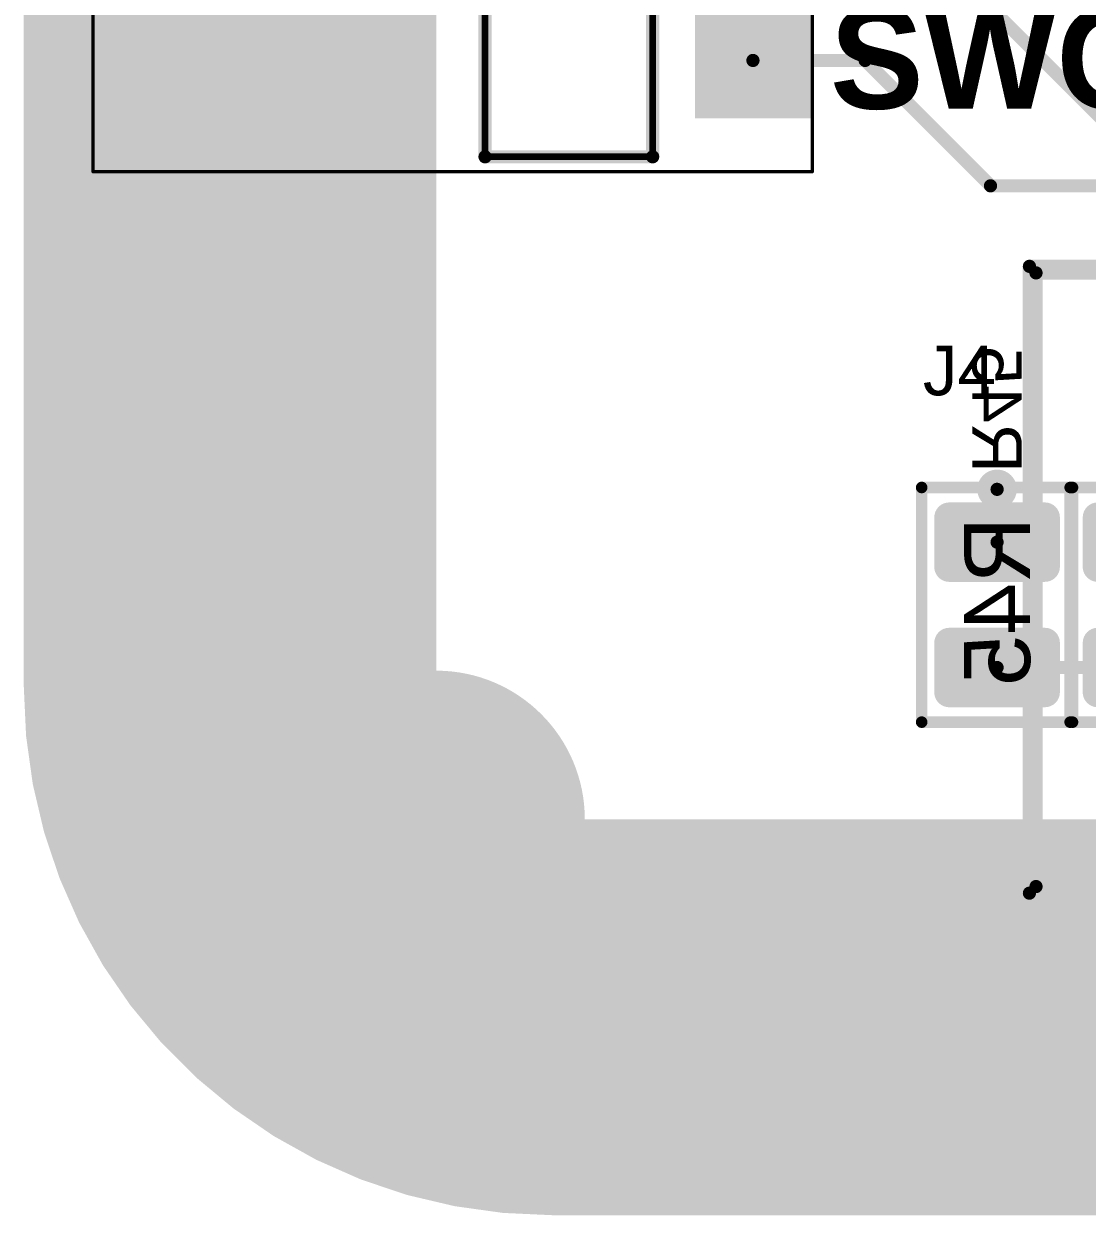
# Model space of a CAD drawing. Header units: inches. Extents: x -3 to 191, y -18 to 93.
# Drawn here: x -3.25 to 12.87, y -3 to 15.05 of the extents above; entities that cross this region are included whole.
import ezdxf

# ---------------------------------------------------------------- set-up
doc = ezdxf.new("R2010")
doc.units = ezdxf.units.IN
for name, color, linetype in [('Bottom Layer', 5, 'Continuous'), ('Bottom Overlay', 54, 'Continuous'), ('Bottom Paste', 16, 'Continuous'), ('Bottom Solder', 6, 'Continuous'), ('GND 1', 90, 'Continuous'), ('GND 2', 156, 'Continuous'), ('Mechanical 1', 6, 'Continuous'), ('Mechanical 13', 56, 'Continuous'), ('Mechanical 15', 56, 'Continuous'), ('Multi-Layer', 9, 'Continuous'), ('Pad Holes', 156, 'Continuous'), ('PWR', 16, 'Continuous'), ('Signal L4', 76, 'Continuous'), ('Top 3D Body', 56, 'Continuous'), ('Top Assembly', 216, 'Continuous'), ('Top Courtyard', 56, 'Continuous'), ('Top Layer', 1, 'Continuous'), ('Top Overlay', 2, 'Continuous'), ('Top Solder', 216, 'Continuous'), ('Via Holes', 16, 'Continuous')]:
    doc.layers.add(name, color=color, linetype=linetype)
doc.styles.add('Arial', font='', dxfattribs={"height": 0.2})
doc.styles.add('Arial_Bold', font='', dxfattribs={"height": 0.2})
doc.styles.get('Arial').set_extended_font_data('Arial')
doc.styles.get('Arial_Bold').set_extended_font_data('Arial', bold=True)

# ---------------------------------------------------------------- blocks, each defined once
blk = doc.blocks.new('RES_0805_B_275')
at = {"layer": 'Bottom Layer'}
h = blk.add_hatch(color=5, dxfattribs=at)
edge = h.paths.add_edge_path()
edge.add_arc((-1.325, 0.725), 0.125, 90, 180)
edge.add_line((-1.45, 0.725), (-1.45, -0.725))
edge.add_arc((-1.325, -0.725), 0.125, 180, 270)
edge.add_line((-1.325, -0.85), (-0.575, -0.85))
edge.add_arc((-0.575, -0.725), 0.125, 270, 360)
edge.add_line((-0.45, -0.725), (-0.45, 0.725))
edge.add_arc((-0.575, 0.725), 0.125, 0, 90)
edge.add_line((-0.575, 0.85), (-1.325, 0.85))
h = blk.add_hatch(color=5, dxfattribs=at)
edge = h.paths.add_edge_path()
edge.add_arc((0.575, 0.725), 0.125, 90, 180)
edge.add_line((0.45, 0.725), (0.45, -0.725))
edge.add_arc((0.575, -0.725), 0.125, 180, 270)
edge.add_line((0.575, -0.85), (1.325, -0.85))
edge.add_arc((1.325, -0.725), 0.125, 270, 360)
edge.add_line((1.45, -0.725), (1.45, 0.725))
edge.add_arc((1.325, 0.725), 0.125, 0, 90)
edge.add_line((1.325, 0.85), (0.575, 0.85))
at = {"layer": 'Bottom Paste'}
h = blk.add_hatch(color=16, dxfattribs=at)
edge = h.paths.add_edge_path()
edge.add_arc((-1.325, 0.725), 0.125, 90, 180)
edge.add_line((-1.45, 0.725), (-1.45, -0.725))
edge.add_arc((-1.325, -0.725), 0.125, 180, 270)
edge.add_line((-1.325, -0.85), (-0.575, -0.85))
edge.add_arc((-0.575, -0.725), 0.125, 270, 360)
edge.add_line((-0.45, -0.725), (-0.45, 0.725))
edge.add_arc((-0.575, 0.725), 0.125, 0, 90)
edge.add_line((-0.575, 0.85), (-1.325, 0.85))
h = blk.add_hatch(color=16, dxfattribs=at)
edge = h.paths.add_edge_path()
edge.add_arc((0.575, 0.725), 0.125, 90, 180)
edge.add_line((0.45, 0.725), (0.45, -0.725))
edge.add_arc((0.575, -0.725), 0.125, 180, 270)
edge.add_line((0.575, -0.85), (1.325, -0.85))
edge.add_arc((1.325, -0.725), 0.125, 270, 360)
edge.add_line((1.45, -0.725), (1.45, 0.725))
edge.add_arc((1.325, 0.725), 0.125, 0, 90)
edge.add_line((1.325, 0.85), (0.575, 0.85))
at = {"layer": 'Bottom Solder'}
h = blk.add_hatch(color=6, dxfattribs=at)
edge = h.paths.add_edge_path()
edge.add_arc((-1.325, 0.725), 0.227, 90, 180)
edge.add_line((-1.552, 0.725), (-1.552, -0.725))
edge.add_arc((-1.325, -0.725), 0.227, 180, 270)
edge.add_line((-1.325, -0.952), (-0.575, -0.952))
edge.add_arc((-0.575, -0.725), 0.227, 270, 360)
edge.add_line((-0.348, -0.725), (-0.348, 0.725))
edge.add_arc((-0.575, 0.725), 0.227, 0, 90)
edge.add_line((-0.575, 0.952), (-1.325, 0.952))
h = blk.add_hatch(color=6, dxfattribs=at)
edge = h.paths.add_edge_path()
edge.add_arc((0.575, 0.725), 0.227, 90, 180)
edge.add_line((0.348, 0.725), (0.348, -0.725))
edge.add_arc((0.575, -0.725), 0.227, 180, 270)
edge.add_line((0.575, -0.952), (1.325, -0.952))
edge.add_arc((1.325, -0.725), 0.227, 270, 360)
edge.add_line((1.552, -0.725), (1.552, 0.725))
edge.add_arc((1.325, 0.725), 0.227, 0, 90)
edge.add_line((1.325, 0.952), (0.575, 0.952))
at = {"layer": 'Mechanical 13'}
for points in [[(-1.778, -1.143, 0.175, 0.175, 0), (-1.778, 1.143, 0.175, 0.175, 0)], [(1.778, 1.143, 0.175, 0.175, 0), (-1.778, 1.143, 0.175, 0.175, 0)], [(1.778, -1.143, 0.175, 0.175, 0), (1.778, 1.143, 0.175, 0.175, 0)], [(1.778, -1.143, 0.175, 0.175, 0), (-1.778, -1.143, 0.175, 0.175, 0)]]:
    blk.add_lwpolyline(points, format="xyseb", dxfattribs=at)
for points in [[(-1.822, 1.143, 0.0875, 0.0875, 1), (-1.734, 1.143, 0.0875, 0.0875, 1)], [(-1.822, 1.143, 0.0875, 0.0875, 1), (-1.734, 1.143, 0.0875, 0.0875, 1)], [(1.734, 1.143, 0.0875, 0.0875, 1), (1.822, 1.143, 0.0875, 0.0875, 1)], [(1.734, 1.143, 0.0875, 0.0875, 1), (1.822, 1.143, 0.0875, 0.0875, 1)], [(-1.822, -1.143, 0.0875, 0.0875, 1), (-1.734, -1.143, 0.0875, 0.0875, 1)], [(-1.822, -1.143, 0.0875, 0.0875, 1), (-1.734, -1.143, 0.0875, 0.0875, 1)], [(1.734, -1.143, 0.0875, 0.0875, 1), (1.822, -1.143, 0.0875, 0.0875, 1)], [(1.734, -1.143, 0.0875, 0.0875, 1), (1.822, -1.143, 0.0875, 0.0875, 1)]]:
    blk.add_lwpolyline(points, format="xyseb", close=True, dxfattribs=at)
at = {"layer": 'Mechanical 13', "style": 'Arial', "text_generation_flag": 2}
blk.add_text('R45', height=1, rotation=-180, dxfattribs=at).set_placement((-1.333, 0.5))
blk = doc.blocks.new('RES_0805_B_276')
at = {"layer": 'Bottom Layer'}
h = blk.add_hatch(color=5, dxfattribs=at)
edge = h.paths.add_edge_path()
edge.add_arc((-1.325, 0.725), 0.125, 90, 180)
edge.add_line((-1.45, 0.725), (-1.45, -0.725))
edge.add_arc((-1.325, -0.725), 0.125, 180, 270)
edge.add_line((-1.325, -0.85), (-0.575, -0.85))
edge.add_arc((-0.575, -0.725), 0.125, 270, 360)
edge.add_line((-0.45, -0.725), (-0.45, 0.725))
edge.add_arc((-0.575, 0.725), 0.125, 0, 90)
edge.add_line((-0.575, 0.85), (-1.325, 0.85))
h = blk.add_hatch(color=5, dxfattribs=at)
edge = h.paths.add_edge_path()
edge.add_arc((0.575, 0.725), 0.125, 90, 180)
edge.add_line((0.45, 0.725), (0.45, -0.725))
edge.add_arc((0.575, -0.725), 0.125, 180, 270)
edge.add_line((0.575, -0.85), (1.325, -0.85))
edge.add_arc((1.325, -0.725), 0.125, 270, 360)
edge.add_line((1.45, -0.725), (1.45, 0.725))
edge.add_arc((1.325, 0.725), 0.125, 0, 90)
edge.add_line((1.325, 0.85), (0.575, 0.85))
at = {"layer": 'Bottom Paste'}
h = blk.add_hatch(color=16, dxfattribs=at)
edge = h.paths.add_edge_path()
edge.add_arc((-1.325, 0.725), 0.125, 90, 180)
edge.add_line((-1.45, 0.725), (-1.45, -0.725))
edge.add_arc((-1.325, -0.725), 0.125, 180, 270)
edge.add_line((-1.325, -0.85), (-0.575, -0.85))
edge.add_arc((-0.575, -0.725), 0.125, 270, 360)
edge.add_line((-0.45, -0.725), (-0.45, 0.725))
edge.add_arc((-0.575, 0.725), 0.125, 0, 90)
edge.add_line((-0.575, 0.85), (-1.325, 0.85))
h = blk.add_hatch(color=16, dxfattribs=at)
edge = h.paths.add_edge_path()
edge.add_arc((0.575, 0.725), 0.125, 90, 180)
edge.add_line((0.45, 0.725), (0.45, -0.725))
edge.add_arc((0.575, -0.725), 0.125, 180, 270)
edge.add_line((0.575, -0.85), (1.325, -0.85))
edge.add_arc((1.325, -0.725), 0.125, 270, 360)
edge.add_line((1.45, -0.725), (1.45, 0.725))
edge.add_arc((1.325, 0.725), 0.125, 0, 90)
edge.add_line((1.325, 0.85), (0.575, 0.85))
at = {"layer": 'Bottom Solder'}
h = blk.add_hatch(color=6, dxfattribs=at)
edge = h.paths.add_edge_path()
edge.add_arc((-1.325, 0.725), 0.227, 90, 180)
edge.add_line((-1.552, 0.725), (-1.552, -0.725))
edge.add_arc((-1.325, -0.725), 0.227, 180, 270)
edge.add_line((-1.325, -0.952), (-0.575, -0.952))
edge.add_arc((-0.575, -0.725), 0.227, 270, 360)
edge.add_line((-0.348, -0.725), (-0.348, 0.725))
edge.add_arc((-0.575, 0.725), 0.227, 0, 90)
edge.add_line((-0.575, 0.952), (-1.325, 0.952))
h = blk.add_hatch(color=6, dxfattribs=at)
edge = h.paths.add_edge_path()
edge.add_arc((0.575, 0.725), 0.227, 90, 180)
edge.add_line((0.348, 0.725), (0.348, -0.725))
edge.add_arc((0.575, -0.725), 0.227, 180, 270)
edge.add_line((0.575, -0.952), (1.325, -0.952))
edge.add_arc((1.325, -0.725), 0.227, 270, 360)
edge.add_line((1.552, -0.725), (1.552, 0.725))
edge.add_arc((1.325, 0.725), 0.227, 0, 90)
edge.add_line((1.325, 0.952), (0.575, 0.952))
at = {"layer": 'Mechanical 13'}
for points in [[(-1.778, -1.143, 0.175, 0.175, 0), (-1.778, 1.143, 0.175, 0.175, 0)], [(1.778, 1.143, 0.175, 0.175, 0), (-1.778, 1.143, 0.175, 0.175, 0)], [(1.778, -1.143, 0.175, 0.175, 0), (1.778, 1.143, 0.175, 0.175, 0)], [(1.778, -1.143, 0.175, 0.175, 0), (-1.778, -1.143, 0.175, 0.175, 0)]]:
    blk.add_lwpolyline(points, format="xyseb", dxfattribs=at)
for points in [[(-1.822, 1.143, 0.0875, 0.0875, 1), (-1.734, 1.143, 0.0875, 0.0875, 1)], [(-1.822, 1.143, 0.0875, 0.0875, 1), (-1.734, 1.143, 0.0875, 0.0875, 1)], [(1.734, 1.143, 0.0875, 0.0875, 1), (1.822, 1.143, 0.0875, 0.0875, 1)], [(1.734, 1.143, 0.0875, 0.0875, 1), (1.822, 1.143, 0.0875, 0.0875, 1)], [(-1.822, -1.143, 0.0875, 0.0875, 1), (-1.734, -1.143, 0.0875, 0.0875, 1)], [(-1.822, -1.143, 0.0875, 0.0875, 1), (-1.734, -1.143, 0.0875, 0.0875, 1)], [(1.734, -1.143, 0.0875, 0.0875, 1), (1.822, -1.143, 0.0875, 0.0875, 1)], [(1.734, -1.143, 0.0875, 0.0875, 1), (1.822, -1.143, 0.0875, 0.0875, 1)]]:
    blk.add_lwpolyline(points, format="xyseb", close=True, dxfattribs=at)
at = {"layer": 'Mechanical 13', "style": 'Arial', "text_generation_flag": 2}
blk.add_text('R43', height=1, rotation=-180, dxfattribs=at).set_placement((-1.333, 0.5))
blk = doc.blocks.new('SMTC_MTSW_103_08_X_S_229_RA_317')
at = {"layer": 'Bottom Layer'}
blk.add_hatch(color=5, dxfattribs=at).paths.add_polyline_path([(-0.775, 0.775), (0.775, 0.775), (0.775, -0.775), (-0.775, -0.775)])
h = blk.add_hatch(color=5, dxfattribs=at)
edge = h.paths.add_edge_path()
edge.add_arc((2.54, 0), 0.775, 0, 360)
h = blk.add_hatch(color=5, dxfattribs=at)
edge = h.paths.add_edge_path()
edge.add_arc((5.08, 0), 0.775, 0, 360)
at = {"layer": 'Bottom Solder'}
blk.add_hatch(color=6, dxfattribs=at).paths.add_polyline_path([(-0.877, 0.877), (0.877, 0.877), (0.877, -0.877), (-0.877, -0.877)])
h = blk.add_hatch(color=6, dxfattribs=at)
edge = h.paths.add_edge_path()
edge.add_arc((2.54, 0), 0.877, 0, 360)
h = blk.add_hatch(color=6, dxfattribs=at)
edge = h.paths.add_edge_path()
edge.add_arc((5.08, 0), 0.877, 0, 360)
at = {"layer": 'GND 1'}
blk.add_hatch(color=90, dxfattribs=at).paths.add_polyline_path([(-0.775, 0.775), (0.775, 0.775), (0.775, -0.775), (-0.775, -0.775)])
h = blk.add_hatch(color=90, dxfattribs=at)
edge = h.paths.add_edge_path()
edge.add_arc((2.54, 0), 0.775, 0, 360)
h = blk.add_hatch(color=90, dxfattribs=at)
edge = h.paths.add_edge_path()
edge.add_arc((5.08, 0), 0.775, 0, 360)
at = {"layer": 'GND 2'}
blk.add_hatch(color=156, dxfattribs=at).paths.add_polyline_path([(-0.775, 0.775), (0.775, 0.775), (0.775, -0.775), (-0.775, -0.775)])
h = blk.add_hatch(color=156, dxfattribs=at)
edge = h.paths.add_edge_path()
edge.add_arc((2.54, 0), 0.775, 0, 360)
h = blk.add_hatch(color=156, dxfattribs=at)
edge = h.paths.add_edge_path()
edge.add_arc((5.08, 0), 0.775, 0, 360)
at = {"layer": 'Multi-Layer'}
blk.add_hatch(color=9, dxfattribs=at).paths.add_polyline_path([(-0.775, 0.775), (0.775, 0.775), (0.775, -0.775), (-0.775, -0.775)])
h = blk.add_hatch(color=9, dxfattribs=at)
edge = h.paths.add_edge_path()
edge.add_arc((2.54, 0), 0.775, 0, 360)
h = blk.add_hatch(color=9, dxfattribs=at)
edge = h.paths.add_edge_path()
edge.add_arc((5.08, 0), 0.775, 0, 360)
at = {"layer": 'Pad Holes'}
h = blk.add_hatch(color=7, dxfattribs=at)
edge = h.paths.add_edge_path()
edge.add_arc((0, 0), 0.51, 0, 360)
h = blk.add_hatch(color=7, dxfattribs=at)
edge = h.paths.add_edge_path()
edge.add_arc((2.54, 0), 0.51, 0, 360)
h = blk.add_hatch(color=7, dxfattribs=at)
edge = h.paths.add_edge_path()
edge.add_arc((5.08, 0), 0.51, 0, 360)
at = {"layer": 'PWR'}
blk.add_hatch(color=16, dxfattribs=at).paths.add_polyline_path([(-0.775, 0.775), (0.775, 0.775), (0.775, -0.775), (-0.775, -0.775)])
h = blk.add_hatch(color=16, dxfattribs=at)
edge = h.paths.add_edge_path()
edge.add_arc((2.54, 0), 0.775, 0, 360)
h = blk.add_hatch(color=16, dxfattribs=at)
edge = h.paths.add_edge_path()
edge.add_arc((5.08, 0), 0.775, 0, 360)
at = {"layer": 'Signal L4'}
blk.add_hatch(color=76, dxfattribs=at).paths.add_polyline_path([(-0.775, 0.775), (0.775, 0.775), (0.775, -0.775), (-0.775, -0.775)])
h = blk.add_hatch(color=76, dxfattribs=at)
edge = h.paths.add_edge_path()
edge.add_arc((2.54, 0), 0.775, 0, 360)
h = blk.add_hatch(color=76, dxfattribs=at)
edge = h.paths.add_edge_path()
edge.add_arc((5.08, 0), 0.775, 0, 360)
at = {"layer": 'Top Layer'}
blk.add_hatch(color=1, dxfattribs=at).paths.add_polyline_path([(-0.775, 0.775), (0.775, 0.775), (0.775, -0.775), (-0.775, -0.775)])
h = blk.add_hatch(color=1, dxfattribs=at)
edge = h.paths.add_edge_path()
edge.add_arc((2.54, 0), 0.775, 0, 360)
h = blk.add_hatch(color=1, dxfattribs=at)
edge = h.paths.add_edge_path()
edge.add_arc((5.08, 0), 0.775, 0, 360)
at = {"layer": 'Top Solder'}
blk.add_hatch(color=216, dxfattribs=at).paths.add_polyline_path([(-0.877, 0.877), (0.877, 0.877), (0.877, -0.877), (-0.877, -0.877)])
h = blk.add_hatch(color=216, dxfattribs=at)
edge = h.paths.add_edge_path()
edge.add_arc((2.54, 0), 0.877, 0, 360)
h = blk.add_hatch(color=216, dxfattribs=at)
edge = h.paths.add_edge_path()
edge.add_arc((5.08, 0), 0.877, 0, 360)
at = {"layer": 'Mechanical 13'}
for points in [[(-1.46, 4.06, 0.1, 0.1, 0), (-1.46, 1.52, 0.1, 0.1, 0)], [(-1.46, 4.06, 0.1, 0.1, 0), (6.54, 4.06, 0.1, 0.1, 0)], [(6.54, 4.06, 0.1, 0.1, 0), (6.54, 1.52, 0.1, 0.1, 0)], [(-1.46, 1.52, 0.1, 0.1, 0), (6.54, 1.52, 0.1, 0.1, 0)]]:
    blk.add_lwpolyline(points, format="xyseb", dxfattribs=at)
for points in [[(-1.485, 4.06, 0.05, 0.05, 1), (-1.435, 4.06, 0.05, 0.05, 1)], [(-1.485, 4.06, 0.05, 0.05, 1), (-1.435, 4.06, 0.05, 0.05, 1)], [(6.515, 4.06, 0.05, 0.05, 1), (6.565, 4.06, 0.05, 0.05, 1)], [(6.515, 4.06, 0.05, 0.05, 1), (6.565, 4.06, 0.05, 0.05, 1)], [(-1.485, 1.52, 0.05, 0.05, 1), (-1.435, 1.52, 0.05, 0.05, 1)], [(-1.485, 1.52, 0.05, 0.05, 1), (-1.435, 1.52, 0.05, 0.05, 1)], [(6.515, 1.52, 0.05, 0.05, 1), (6.565, 1.52, 0.05, 0.05, 1)], [(6.515, 1.52, 0.05, 0.05, 1), (6.565, 1.52, 0.05, 0.05, 1)]]:
    blk.add_lwpolyline(points, format="xyseb", close=True, dxfattribs=at)
at = {"layer": 'Mechanical 15'}
for points in [[(-1.685, 10.002, 0.05, 0.05, 0), (6.765, 10.002, 0.05, 0.05, 0)], [(-1.685, 10.002, 0.05, 0.05, 0), (-1.685, -0.9, 0.05, 0.05, 0)], [(6.765, 10.002, 0.05, 0.05, 0), (6.765, -0.9, 0.05, 0.05, 0)], [(-1.685, -0.9, 0.05, 0.05, 0), (6.765, -0.9, 0.05, 0.05, 0)]]:
    blk.add_lwpolyline(points, format="xyseb", dxfattribs=at)
for points in [[(-1.697, 10.002, 0.025, 0.025, 1), (-1.673, 10.002, 0.025, 0.025, 1)], [(-1.697, 10.002, 0.025, 0.025, 1), (-1.673, 10.002, 0.025, 0.025, 1)], [(6.753, 10.002, 0.025, 0.025, 1), (6.777, 10.002, 0.025, 0.025, 1)], [(6.753, 10.002, 0.025, 0.025, 1), (6.777, 10.002, 0.025, 0.025, 1)], [(-1.697, -0.9, 0.025, 0.025, 1), (-1.673, -0.9, 0.025, 0.025, 1)], [(-1.697, -0.9, 0.025, 0.025, 1), (-1.673, -0.9, 0.025, 0.025, 1)], [(6.753, -0.9, 0.025, 0.025, 1), (6.777, -0.9, 0.025, 0.025, 1)], [(6.753, -0.9, 0.025, 0.025, 1), (6.777, -0.9, 0.025, 0.025, 1)]]:
    blk.add_lwpolyline(points, format="xyseb", close=True, dxfattribs=at)
at = {"layer": 'Top Overlay'}
for points in [[(-1.46, 4.06, 0.2, 0.2, 0), (-1.46, 1.52, 0.2, 0.2, 0)], [(-1.46, 4.06, 0.2, 0.2, 0), (6.54, 4.06, 0.2, 0.2, 0)], [(6.54, 4.06, 0.2, 0.2, 0), (6.54, 1.52, 0.2, 0.2, 0)], [(-1.46, 1.52, 0.2, 0.2, 0), (6.54, 1.52, 0.2, 0.2, 0)]]:
    blk.add_lwpolyline(points, format="xyseb", dxfattribs=at)
for points in [[(-1.51, 4.06, 0.1, 0.1, 1), (-1.41, 4.06, 0.1, 0.1, 1)], [(-1.51, 4.06, 0.1, 0.1, 1), (-1.41, 4.06, 0.1, 0.1, 1)], [(6.49, 4.06, 0.1, 0.1, 1), (6.59, 4.06, 0.1, 0.1, 1)], [(6.49, 4.06, 0.1, 0.1, 1), (6.59, 4.06, 0.1, 0.1, 1)], [(-1.51, 1.52, 0.1, 0.1, 1), (-1.41, 1.52, 0.1, 0.1, 1)], [(-1.51, 1.52, 0.1, 0.1, 1), (-1.41, 1.52, 0.1, 0.1, 1)], [(6.49, 1.52, 0.1, 0.1, 1), (6.59, 1.52, 0.1, 0.1, 1)], [(6.49, 1.52, 0.1, 0.1, 1), (6.59, 1.52, 0.1, 0.1, 1)]]:
    blk.add_lwpolyline(points, format="xyseb", close=True, dxfattribs=at)
blk = doc.blocks.new('FP_SBH11_PBPC_D08_ST_BK_MFG_321')
at = {"layer": 'Top 3D Body'}
for points in [[(14.01, 4.65, 0.2, 0.2, 0), (-14.01, 4.65, 0.2, 0.2, 0)], [(14.01, 4.65, 0.2, 0.2, 0), (14.01, -4.65, 0.2, 0.2, 0)], [(14.01, -4.65, 0.2, 0.2, 0), (-14.01, -4.65, 0.2, 0.2, 0)]]:
    blk.add_lwpolyline(points, format="xyseb", dxfattribs=at)
for points in [[(13.96, 4.65, 0.1, 0.1, 1), (14.06, 4.65, 0.1, 0.1, 1)], [(13.96, 4.65, 0.1, 0.1, 1), (14.06, 4.65, 0.1, 0.1, 1)], [(13.96, -4.65, 0.1, 0.1, 1), (14.06, -4.65, 0.1, 0.1, 1)], [(13.96, -4.65, 0.1, 0.1, 1), (14.06, -4.65, 0.1, 0.1, 1)]]:
    blk.add_lwpolyline(points, format="xyseb", close=True, dxfattribs=at)
at = {"layer": 'Top Assembly'}
for points in [[(14.11, 4.75, 0.2, 0.2, 0), (-14.11, 4.75, 0.2, 0.2, 0)], [(14.11, 4.75, 0.2, 0.2, 0), (14.11, -4.75, 0.2, 0.2, 0)], [(14.11, -4.75, 0.2, 0.2, 0), (-14.11, -4.75, 0.2, 0.2, 0)]]:
    blk.add_lwpolyline(points, format="xyseb", dxfattribs=at)
for points in [[(14.06, 4.75, 0.1, 0.1, 1), (14.16, 4.75, 0.1, 0.1, 1)], [(14.06, 4.75, 0.1, 0.1, 1), (14.16, 4.75, 0.1, 0.1, 1)], [(14.06, -4.75, 0.1, 0.1, 1), (14.16, -4.75, 0.1, 0.1, 1)], [(14.06, -4.75, 0.1, 0.1, 1), (14.16, -4.75, 0.1, 0.1, 1)]]:
    blk.add_lwpolyline(points, format="xyseb", close=True, dxfattribs=at)
at = {"layer": 'Top Courtyard'}
for points in [[(14.11, 4.75, 0.2, 0.2, 0), (-14.11, 4.75, 0.2, 0.2, 0)], [(14.11, 4.75, 0.2, 0.2, 0), (14.11, -4.75, 0.2, 0.2, 0)], [(14.11, -4.75, 0.2, 0.2, 0), (-14.11, -4.75, 0.2, 0.2, 0)]]:
    blk.add_lwpolyline(points, format="xyseb", dxfattribs=at)
for points in [[(14.06, 4.75, 0.1, 0.1, 1), (14.16, 4.75, 0.1, 0.1, 1)], [(14.06, 4.75, 0.1, 0.1, 1), (14.16, 4.75, 0.1, 0.1, 1)], [(14.06, -4.75, 0.1, 0.1, 1), (14.16, -4.75, 0.1, 0.1, 1)], [(14.06, -4.75, 0.1, 0.1, 1), (14.16, -4.75, 0.1, 0.1, 1)]]:
    blk.add_lwpolyline(points, format="xyseb", close=True, dxfattribs=at)
at = {"layer": 'Top Overlay'}
for points in [[(14.01, 4.65, 0.2, 0.2, 0), (-14.01, 4.65, 0.2, 0.2, 0)], [(14.01, 4.65, 0.2, 0.2, 0), (14.01, -4.65, 0.2, 0.2, 0)], [(14.01, -4.65, 0.2, 0.2, 0), (-14.01, -4.65, 0.2, 0.2, 0)]]:
    blk.add_lwpolyline(points, format="xyseb", dxfattribs=at)
for points in [[(13.96, 4.65, 0.1, 0.1, 1), (14.06, 4.65, 0.1, 0.1, 1)], [(13.96, 4.65, 0.1, 0.1, 1), (14.06, 4.65, 0.1, 0.1, 1)], [(13.96, -4.65, 0.1, 0.1, 1), (14.06, -4.65, 0.1, 0.1, 1)], [(13.96, -4.65, 0.1, 0.1, 1), (14.06, -4.65, 0.1, 0.1, 1)]]:
    blk.add_lwpolyline(points, format="xyseb", close=True, dxfattribs=at)

msp = doc.modelspace()

# ---------------------------------------------------------------- hatches: boundary and pattern name
at = {"layer": 'Bottom Layer'}
for points in [[(3, 0.259), (2.279, 0.259), (1.846, 0.345), (1.438, 0.514), (1.071, 0.759), (0.759, 1.071), (0.514, 1.438), (0.345, 1.846), (0.259, 2.279), (0.259, 2.5), (0.259, 87.5), (0.259, 87.721), (0.345, 88.154), (0.514, 88.562), (0.759, 88.929), (1.071, 89.241), (1.438, 89.486), (1.846, 89.655), (2.279, 89.741), (3, 89.741)], [(187.741, 2.5), (187.741, 2.279), (187.655, 1.846), (187.486, 1.438), (187.241, 1.071), (186.929, 0.759), (186.562, 0.514), (186.154, 0.345), (185.721, 0.259), (2.279, 0.259), (1.846, 0.345), (1.438, 0.514), (1.071, 0.759), (0.759, 1.071), (0.514, 1.438), (0.345, 1.846), (0.259, 2.279), (0.259, 2.5), (0.259, 3), (187.741, 3)]]:
    msp.add_hatch(color=5, dxfattribs=at).paths.add_polyline_path(points)
h = msp.add_hatch(color=5, dxfattribs=at)
edge = h.paths.add_edge_path()
edge.add_arc((0.8, 12.4), 0.3, 0, 360)
h = msp.add_hatch(color=5, dxfattribs=at)
edge = h.paths.add_edge_path()
edge.add_arc((2.3, 12.4), 0.3, 0, 360)
h = msp.add_hatch(color=5, dxfattribs=at)
edge = h.paths.add_edge_path()
edge.add_arc((0.8, 9.4), 0.3, 0, 360)
h = msp.add_hatch(color=5, dxfattribs=at)
edge = h.paths.add_edge_path()
edge.add_arc((2.3, 9.4), 0.3, 0, 360)
h = msp.add_hatch(color=5, dxfattribs=at)
edge = h.paths.add_edge_path()
edge.add_arc((11.5, 8), 0.3, 0, 360)
h = msp.add_hatch(color=5, dxfattribs=at)
edge = h.paths.add_edge_path()
edge.add_arc((0.8, 6.4), 0.3, 0, 360)
h = msp.add_hatch(color=5, dxfattribs=at)
edge = h.paths.add_edge_path()
edge.add_arc((2.3, 6.4), 0.3, 0, 360)
h = msp.add_hatch(color=5, dxfattribs=at)
edge = h.paths.add_edge_path()
edge.add_arc((3, 3), 2.15, 0, 360)
h = msp.add_hatch(color=5, dxfattribs=at)
edge = h.paths.add_edge_path()
edge.add_arc((3, 4.8), 0.3, 0, 360)
h = msp.add_hatch(color=5, dxfattribs=at)
edge = h.paths.add_edge_path()
edge.add_arc((2.1, 4.559), 0.3, 0, 360)
h = msp.add_hatch(color=5, dxfattribs=at)
edge = h.paths.add_edge_path()
edge.add_arc((3.9, 4.559), 0.3, 0, 360)
h = msp.add_hatch(color=5, dxfattribs=at)
edge = h.paths.add_edge_path()
edge.add_arc((1.441, 3.9), 0.3, 0, 360)
h = msp.add_hatch(color=5, dxfattribs=at)
edge = h.paths.add_edge_path()
edge.add_arc((4.559, 3.9), 0.3, 0, 360)
h = msp.add_hatch(color=5, dxfattribs=at)
edge = h.paths.add_edge_path()
edge.add_arc((1.2, 3), 0.3, 0, 360)
h = msp.add_hatch(color=5, dxfattribs=at)
edge = h.paths.add_edge_path()
edge.add_arc((4.8, 3), 0.3, 0, 360)
h = msp.add_hatch(color=5, dxfattribs=at)
edge = h.paths.add_edge_path()
edge.add_arc((1.441, 2.1), 0.3, 0, 360)
h = msp.add_hatch(color=5, dxfattribs=at)
edge = h.paths.add_edge_path()
edge.add_arc((4.559, 2.1), 0.3, 0, 360)
h = msp.add_hatch(color=5, dxfattribs=at)
edge = h.paths.add_edge_path()
edge.add_arc((8.9, 2.1), 0.3, 0, 360)
h = msp.add_hatch(color=5, dxfattribs=at)
edge = h.paths.add_edge_path()
edge.add_arc((11.6, 2.1), 0.3, 0, 360)
h = msp.add_hatch(color=5, dxfattribs=at)
edge = h.paths.add_edge_path()
edge.add_arc((2.1, 1.441), 0.3, 0, 360)
h = msp.add_hatch(color=5, dxfattribs=at)
edge = h.paths.add_edge_path()
edge.add_arc((3.9, 1.441), 0.3, 0, 360)
h = msp.add_hatch(color=5, dxfattribs=at)
edge = h.paths.add_edge_path()
edge.add_arc((3, 1.2), 0.3, 0, 360)
h = msp.add_hatch(color=5, dxfattribs=at)
edge = h.paths.add_edge_path()
edge.add_arc((8.9, 0.9), 0.3, 0, 360)
h = msp.add_hatch(color=5, dxfattribs=at)
edge = h.paths.add_edge_path()
edge.add_arc((11.6, 0.9), 0.3, 0, 360)
at = {"layer": 'Bottom Solder'}
h = msp.add_hatch(color=6, dxfattribs=at)
edge = h.paths.add_edge_path()
edge.add_arc((3, 3), 2.252, 0, 360)
at = {"layer": 'GND 1'}
h = msp.add_hatch(color=90, dxfattribs=at)
edge = h.paths.add_edge_path()
edge.add_arc((0.8, 12.4), 0.3, 0, 360)
h = msp.add_hatch(color=90, dxfattribs=at)
edge = h.paths.add_edge_path()
edge.add_arc((2.3, 12.4), 0.3, 0, 360)
h = msp.add_hatch(color=90, dxfattribs=at)
edge = h.paths.add_edge_path()
edge.add_arc((0.8, 9.4), 0.3, 0, 360)
h = msp.add_hatch(color=90, dxfattribs=at)
edge = h.paths.add_edge_path()
edge.add_arc((2.3, 9.4), 0.3, 0, 360)
h = msp.add_hatch(color=90, dxfattribs=at)
edge = h.paths.add_edge_path()
edge.add_arc((11.5, 8), 0.3, 0, 360)
h = msp.add_hatch(color=90, dxfattribs=at)
edge = h.paths.add_edge_path()
edge.add_arc((0.8, 6.4), 0.3, 0, 360)
h = msp.add_hatch(color=90, dxfattribs=at)
edge = h.paths.add_edge_path()
edge.add_arc((2.3, 6.4), 0.3, 0, 360)
h = msp.add_hatch(color=90, dxfattribs=at)
edge = h.paths.add_edge_path()
edge.add_arc((3, 3), 2.15, 0, 360)
h = msp.add_hatch(color=90, dxfattribs=at)
edge = h.paths.add_edge_path()
edge.add_arc((3, 4.8), 0.3, 0, 360)
h = msp.add_hatch(color=90, dxfattribs=at)
edge = h.paths.add_edge_path()
edge.add_arc((2.1, 4.559), 0.3, 0, 360)
h = msp.add_hatch(color=90, dxfattribs=at)
edge = h.paths.add_edge_path()
edge.add_arc((3.9, 4.559), 0.3, 0, 360)
h = msp.add_hatch(color=90, dxfattribs=at)
edge = h.paths.add_edge_path()
edge.add_arc((1.441, 3.9), 0.3, 0, 360)
h = msp.add_hatch(color=90, dxfattribs=at)
edge = h.paths.add_edge_path()
edge.add_arc((4.559, 3.9), 0.3, 0, 360)
h = msp.add_hatch(color=90, dxfattribs=at)
edge = h.paths.add_edge_path()
edge.add_arc((1.2, 3), 0.3, 0, 360)
h = msp.add_hatch(color=90, dxfattribs=at)
edge = h.paths.add_edge_path()
edge.add_arc((4.8, 3), 0.3, 0, 360)
h = msp.add_hatch(color=90, dxfattribs=at)
edge = h.paths.add_edge_path()
edge.add_arc((1.441, 2.1), 0.3, 0, 360)
h = msp.add_hatch(color=90, dxfattribs=at)
edge = h.paths.add_edge_path()
edge.add_arc((4.559, 2.1), 0.3, 0, 360)
h = msp.add_hatch(color=90, dxfattribs=at)
edge = h.paths.add_edge_path()
edge.add_arc((8.9, 2.1), 0.3, 0, 360)
h = msp.add_hatch(color=90, dxfattribs=at)
edge = h.paths.add_edge_path()
edge.add_arc((11.6, 2.1), 0.3, 0, 360)
h = msp.add_hatch(color=90, dxfattribs=at)
edge = h.paths.add_edge_path()
edge.add_arc((2.1, 1.441), 0.3, 0, 360)
h = msp.add_hatch(color=90, dxfattribs=at)
edge = h.paths.add_edge_path()
edge.add_arc((3.9, 1.441), 0.3, 0, 360)
h = msp.add_hatch(color=90, dxfattribs=at)
edge = h.paths.add_edge_path()
edge.add_arc((3, 1.2), 0.3, 0, 360)
h = msp.add_hatch(color=90, dxfattribs=at)
edge = h.paths.add_edge_path()
edge.add_arc((8.9, 0.9), 0.3, 0, 360)
h = msp.add_hatch(color=90, dxfattribs=at)
edge = h.paths.add_edge_path()
edge.add_arc((11.6, 0.9), 0.3, 0, 360)
at = {"layer": 'GND 2'}
h = msp.add_hatch(color=156, dxfattribs=at)
edge = h.paths.add_edge_path()
edge.add_arc((0.8, 12.4), 0.3, 0, 360)
h = msp.add_hatch(color=156, dxfattribs=at)
edge = h.paths.add_edge_path()
edge.add_arc((2.3, 12.4), 0.3, 0, 360)
h = msp.add_hatch(color=156, dxfattribs=at)
edge = h.paths.add_edge_path()
edge.add_arc((0.8, 9.4), 0.3, 0, 360)
h = msp.add_hatch(color=156, dxfattribs=at)
edge = h.paths.add_edge_path()
edge.add_arc((2.3, 9.4), 0.3, 0, 360)
h = msp.add_hatch(color=156, dxfattribs=at)
edge = h.paths.add_edge_path()
edge.add_arc((11.5, 8), 0.3, 0, 360)
h = msp.add_hatch(color=156, dxfattribs=at)
edge = h.paths.add_edge_path()
edge.add_arc((0.8, 6.4), 0.3, 0, 360)
h = msp.add_hatch(color=156, dxfattribs=at)
edge = h.paths.add_edge_path()
edge.add_arc((2.3, 6.4), 0.3, 0, 360)
h = msp.add_hatch(color=156, dxfattribs=at)
edge = h.paths.add_edge_path()
edge.add_arc((3, 3), 2.15, 0, 360)
h = msp.add_hatch(color=156, dxfattribs=at)
edge = h.paths.add_edge_path()
edge.add_arc((3, 4.8), 0.3, 0, 360)
h = msp.add_hatch(color=156, dxfattribs=at)
edge = h.paths.add_edge_path()
edge.add_arc((2.1, 4.559), 0.3, 0, 360)
h = msp.add_hatch(color=156, dxfattribs=at)
edge = h.paths.add_edge_path()
edge.add_arc((3.9, 4.559), 0.3, 0, 360)
h = msp.add_hatch(color=156, dxfattribs=at)
edge = h.paths.add_edge_path()
edge.add_arc((1.441, 3.9), 0.3, 0, 360)
h = msp.add_hatch(color=156, dxfattribs=at)
edge = h.paths.add_edge_path()
edge.add_arc((4.559, 3.9), 0.3, 0, 360)
h = msp.add_hatch(color=156, dxfattribs=at)
edge = h.paths.add_edge_path()
edge.add_arc((1.2, 3), 0.3, 0, 360)
h = msp.add_hatch(color=156, dxfattribs=at)
edge = h.paths.add_edge_path()
edge.add_arc((4.8, 3), 0.3, 0, 360)
h = msp.add_hatch(color=156, dxfattribs=at)
edge = h.paths.add_edge_path()
edge.add_arc((1.441, 2.1), 0.3, 0, 360)
h = msp.add_hatch(color=156, dxfattribs=at)
edge = h.paths.add_edge_path()
edge.add_arc((4.559, 2.1), 0.3, 0, 360)
h = msp.add_hatch(color=156, dxfattribs=at)
edge = h.paths.add_edge_path()
edge.add_arc((8.9, 2.1), 0.3, 0, 360)
h = msp.add_hatch(color=156, dxfattribs=at)
edge = h.paths.add_edge_path()
edge.add_arc((11.6, 2.1), 0.3, 0, 360)
h = msp.add_hatch(color=156, dxfattribs=at)
edge = h.paths.add_edge_path()
edge.add_arc((2.1, 1.441), 0.3, 0, 360)
h = msp.add_hatch(color=156, dxfattribs=at)
edge = h.paths.add_edge_path()
edge.add_arc((3.9, 1.441), 0.3, 0, 360)
h = msp.add_hatch(color=156, dxfattribs=at)
edge = h.paths.add_edge_path()
edge.add_arc((3, 1.2), 0.3, 0, 360)
h = msp.add_hatch(color=156, dxfattribs=at)
edge = h.paths.add_edge_path()
edge.add_arc((8.9, 0.9), 0.3, 0, 360)
h = msp.add_hatch(color=156, dxfattribs=at)
edge = h.paths.add_edge_path()
edge.add_arc((11.6, 0.9), 0.3, 0, 360)
at = {"layer": 'Multi-Layer'}
h = msp.add_hatch(color=9, dxfattribs=at)
edge = h.paths.add_edge_path()
edge.add_arc((3, 3), 2.15, 0, 360)
at = {"layer": 'Pad Holes'}
h = msp.add_hatch(color=7, dxfattribs=at)
edge = h.paths.add_edge_path()
edge.add_arc((3, 3), 1.5, 0, 360)
at = {"layer": 'PWR'}
h = msp.add_hatch(color=16, dxfattribs=at)
edge = h.paths.add_edge_path()
edge.add_arc((0.8, 12.4), 0.3, 0, 360)
h = msp.add_hatch(color=16, dxfattribs=at)
edge = h.paths.add_edge_path()
edge.add_arc((2.3, 12.4), 0.3, 0, 360)
h = msp.add_hatch(color=16, dxfattribs=at)
edge = h.paths.add_edge_path()
edge.add_arc((0.8, 9.4), 0.3, 0, 360)
h = msp.add_hatch(color=16, dxfattribs=at)
edge = h.paths.add_edge_path()
edge.add_arc((2.3, 9.4), 0.3, 0, 360)
h = msp.add_hatch(color=16, dxfattribs=at)
edge = h.paths.add_edge_path()
edge.add_arc((11.5, 8), 0.3, 0, 360)
h = msp.add_hatch(color=16, dxfattribs=at)
edge = h.paths.add_edge_path()
edge.add_arc((0.8, 6.4), 0.3, 0, 360)
h = msp.add_hatch(color=16, dxfattribs=at)
edge = h.paths.add_edge_path()
edge.add_arc((2.3, 6.4), 0.3, 0, 360)
h = msp.add_hatch(color=16, dxfattribs=at)
edge = h.paths.add_edge_path()
edge.add_arc((3, 3), 2.15, 0, 360)
h = msp.add_hatch(color=16, dxfattribs=at)
edge = h.paths.add_edge_path()
edge.add_arc((3, 4.8), 0.3, 0, 360)
h = msp.add_hatch(color=16, dxfattribs=at)
edge = h.paths.add_edge_path()
edge.add_arc((2.1, 4.559), 0.3, 0, 360)
h = msp.add_hatch(color=16, dxfattribs=at)
edge = h.paths.add_edge_path()
edge.add_arc((3.9, 4.559), 0.3, 0, 360)
h = msp.add_hatch(color=16, dxfattribs=at)
edge = h.paths.add_edge_path()
edge.add_arc((1.441, 3.9), 0.3, 0, 360)
h = msp.add_hatch(color=16, dxfattribs=at)
edge = h.paths.add_edge_path()
edge.add_arc((4.559, 3.9), 0.3, 0, 360)
h = msp.add_hatch(color=16, dxfattribs=at)
edge = h.paths.add_edge_path()
edge.add_arc((1.2, 3), 0.3, 0, 360)
h = msp.add_hatch(color=16, dxfattribs=at)
edge = h.paths.add_edge_path()
edge.add_arc((4.8, 3), 0.3, 0, 360)
h = msp.add_hatch(color=16, dxfattribs=at)
edge = h.paths.add_edge_path()
edge.add_arc((1.441, 2.1), 0.3, 0, 360)
h = msp.add_hatch(color=16, dxfattribs=at)
edge = h.paths.add_edge_path()
edge.add_arc((4.559, 2.1), 0.3, 0, 360)
h = msp.add_hatch(color=16, dxfattribs=at)
edge = h.paths.add_edge_path()
edge.add_arc((8.9, 2.1), 0.3, 0, 360)
h = msp.add_hatch(color=16, dxfattribs=at)
edge = h.paths.add_edge_path()
edge.add_arc((11.6, 2.1), 0.3, 0, 360)
h = msp.add_hatch(color=16, dxfattribs=at)
edge = h.paths.add_edge_path()
edge.add_arc((2.1, 1.441), 0.3, 0, 360)
h = msp.add_hatch(color=16, dxfattribs=at)
edge = h.paths.add_edge_path()
edge.add_arc((3.9, 1.441), 0.3, 0, 360)
h = msp.add_hatch(color=16, dxfattribs=at)
edge = h.paths.add_edge_path()
edge.add_arc((3, 1.2), 0.3, 0, 360)
h = msp.add_hatch(color=16, dxfattribs=at)
edge = h.paths.add_edge_path()
edge.add_arc((8.9, 0.9), 0.3, 0, 360)
h = msp.add_hatch(color=16, dxfattribs=at)
edge = h.paths.add_edge_path()
edge.add_arc((11.6, 0.9), 0.3, 0, 360)
at = {"layer": 'Signal L4'}
h = msp.add_hatch(color=76, dxfattribs=at)
edge = h.paths.add_edge_path()
edge.add_arc((0.8, 12.4), 0.3, 0, 360)
h = msp.add_hatch(color=76, dxfattribs=at)
edge = h.paths.add_edge_path()
edge.add_arc((2.3, 12.4), 0.3, 0, 360)
h = msp.add_hatch(color=76, dxfattribs=at)
edge = h.paths.add_edge_path()
edge.add_arc((0.8, 9.4), 0.3, 0, 360)
h = msp.add_hatch(color=76, dxfattribs=at)
edge = h.paths.add_edge_path()
edge.add_arc((2.3, 9.4), 0.3, 0, 360)
h = msp.add_hatch(color=76, dxfattribs=at)
edge = h.paths.add_edge_path()
edge.add_arc((11.5, 8), 0.3, 0, 360)
h = msp.add_hatch(color=76, dxfattribs=at)
edge = h.paths.add_edge_path()
edge.add_arc((0.8, 6.4), 0.3, 0, 360)
h = msp.add_hatch(color=76, dxfattribs=at)
edge = h.paths.add_edge_path()
edge.add_arc((2.3, 6.4), 0.3, 0, 360)
h = msp.add_hatch(color=76, dxfattribs=at)
edge = h.paths.add_edge_path()
edge.add_arc((3, 3), 2.15, 0, 360)
h = msp.add_hatch(color=76, dxfattribs=at)
edge = h.paths.add_edge_path()
edge.add_arc((3, 4.8), 0.3, 0, 360)
h = msp.add_hatch(color=76, dxfattribs=at)
edge = h.paths.add_edge_path()
edge.add_arc((2.1, 4.559), 0.3, 0, 360)
h = msp.add_hatch(color=76, dxfattribs=at)
edge = h.paths.add_edge_path()
edge.add_arc((3.9, 4.559), 0.3, 0, 360)
h = msp.add_hatch(color=76, dxfattribs=at)
edge = h.paths.add_edge_path()
edge.add_arc((1.441, 3.9), 0.3, 0, 360)
h = msp.add_hatch(color=76, dxfattribs=at)
edge = h.paths.add_edge_path()
edge.add_arc((4.559, 3.9), 0.3, 0, 360)
h = msp.add_hatch(color=76, dxfattribs=at)
edge = h.paths.add_edge_path()
edge.add_arc((1.2, 3), 0.3, 0, 360)
h = msp.add_hatch(color=76, dxfattribs=at)
edge = h.paths.add_edge_path()
edge.add_arc((4.8, 3), 0.3, 0, 360)
h = msp.add_hatch(color=76, dxfattribs=at)
edge = h.paths.add_edge_path()
edge.add_arc((1.441, 2.1), 0.3, 0, 360)
h = msp.add_hatch(color=76, dxfattribs=at)
edge = h.paths.add_edge_path()
edge.add_arc((4.559, 2.1), 0.3, 0, 360)
h = msp.add_hatch(color=76, dxfattribs=at)
edge = h.paths.add_edge_path()
edge.add_arc((8.9, 2.1), 0.3, 0, 360)
h = msp.add_hatch(color=76, dxfattribs=at)
edge = h.paths.add_edge_path()
edge.add_arc((11.6, 2.1), 0.3, 0, 360)
h = msp.add_hatch(color=76, dxfattribs=at)
edge = h.paths.add_edge_path()
edge.add_arc((2.1, 1.441), 0.3, 0, 360)
h = msp.add_hatch(color=76, dxfattribs=at)
edge = h.paths.add_edge_path()
edge.add_arc((3.9, 1.441), 0.3, 0, 360)
h = msp.add_hatch(color=76, dxfattribs=at)
edge = h.paths.add_edge_path()
edge.add_arc((3, 1.2), 0.3, 0, 360)
h = msp.add_hatch(color=76, dxfattribs=at)
edge = h.paths.add_edge_path()
edge.add_arc((8.9, 0.9), 0.3, 0, 360)
h = msp.add_hatch(color=76, dxfattribs=at)
edge = h.paths.add_edge_path()
edge.add_arc((11.6, 0.9), 0.3, 0, 360)
at = {"layer": 'Top Layer'}
for points in [[(3, 36.531), (2.871, 36.444), (2.771, 36.296), (2.736, 36.12), (2.771, 35.944), (2.871, 35.796), (3, 35.709), (3, 0.259), (2.279, 0.259), (1.846, 0.345), (1.438, 0.514), (1.071, 0.759), (0.759, 1.071), (0.514, 1.438), (0.345, 1.846), (0.259, 2.279), (0.259, 2.5), (0.259, 87.5), (0.259, 87.721), (0.345, 88.154), (0.514, 88.562), (0.759, 88.929), (1.071, 89.241), (1.438, 89.486), (1.846, 89.655), (2.279, 89.741), (3, 89.741)], [(187.741, 2.5), (187.741, 2.279), (187.655, 1.846), (187.486, 1.438), (187.241, 1.071), (186.929, 0.759), (186.562, 0.514), (186.154, 0.345), (185.721, 0.259), (2.279, 0.259), (1.846, 0.345), (1.438, 0.514), (1.071, 0.759), (0.759, 1.071), (0.514, 1.438), (0.345, 1.846), (0.259, 2.279), (0.259, 2.5), (0.259, 3), (48.064, 3), (48.094, 2.994), (63.54, 2.994), (63.54, 2.994), (63.57, 3), (187.741, 3)]]:
    msp.add_hatch(color=1, dxfattribs=at).paths.add_polyline_path(points)
h = msp.add_hatch(color=1, dxfattribs=at)
edge = h.paths.add_edge_path()
edge.add_arc((0.8, 12.4), 0.3, 0, 360)
h = msp.add_hatch(color=1, dxfattribs=at)
edge = h.paths.add_edge_path()
edge.add_arc((2.3, 12.4), 0.3, 0, 360)
h = msp.add_hatch(color=1, dxfattribs=at)
edge = h.paths.add_edge_path()
edge.add_arc((0.8, 9.4), 0.3, 0, 360)
h = msp.add_hatch(color=1, dxfattribs=at)
edge = h.paths.add_edge_path()
edge.add_arc((2.3, 9.4), 0.3, 0, 360)
h = msp.add_hatch(color=1, dxfattribs=at)
edge = h.paths.add_edge_path()
edge.add_arc((11.5, 8), 0.3, 0, 360)
h = msp.add_hatch(color=1, dxfattribs=at)
edge = h.paths.add_edge_path()
edge.add_arc((0.8, 6.4), 0.3, 0, 360)
h = msp.add_hatch(color=1, dxfattribs=at)
edge = h.paths.add_edge_path()
edge.add_arc((2.3, 6.4), 0.3, 0, 360)
h = msp.add_hatch(color=1, dxfattribs=at)
edge = h.paths.add_edge_path()
edge.add_arc((3, 3), 2.15, 0, 360)
h = msp.add_hatch(color=1, dxfattribs=at)
edge = h.paths.add_edge_path()
edge.add_arc((3, 4.8), 0.3, 0, 360)
h = msp.add_hatch(color=1, dxfattribs=at)
edge = h.paths.add_edge_path()
edge.add_arc((2.1, 4.559), 0.3, 0, 360)
h = msp.add_hatch(color=1, dxfattribs=at)
edge = h.paths.add_edge_path()
edge.add_arc((3.9, 4.559), 0.3, 0, 360)
h = msp.add_hatch(color=1, dxfattribs=at)
edge = h.paths.add_edge_path()
edge.add_arc((1.441, 3.9), 0.3, 0, 360)
h = msp.add_hatch(color=1, dxfattribs=at)
edge = h.paths.add_edge_path()
edge.add_arc((4.559, 3.9), 0.3, 0, 360)
h = msp.add_hatch(color=1, dxfattribs=at)
edge = h.paths.add_edge_path()
edge.add_arc((1.2, 3), 0.3, 0, 360)
h = msp.add_hatch(color=1, dxfattribs=at)
edge = h.paths.add_edge_path()
edge.add_arc((4.8, 3), 0.3, 0, 360)
h = msp.add_hatch(color=1, dxfattribs=at)
edge = h.paths.add_edge_path()
edge.add_arc((1.441, 2.1), 0.3, 0, 360)
h = msp.add_hatch(color=1, dxfattribs=at)
edge = h.paths.add_edge_path()
edge.add_arc((4.559, 2.1), 0.3, 0, 360)
h = msp.add_hatch(color=1, dxfattribs=at)
edge = h.paths.add_edge_path()
edge.add_arc((8.9, 2.1), 0.3, 0, 360)
h = msp.add_hatch(color=1, dxfattribs=at)
edge = h.paths.add_edge_path()
edge.add_arc((11.6, 2.1), 0.3, 0, 360)
h = msp.add_hatch(color=1, dxfattribs=at)
edge = h.paths.add_edge_path()
edge.add_arc((2.1, 1.441), 0.3, 0, 360)
h = msp.add_hatch(color=1, dxfattribs=at)
edge = h.paths.add_edge_path()
edge.add_arc((3.9, 1.441), 0.3, 0, 360)
h = msp.add_hatch(color=1, dxfattribs=at)
edge = h.paths.add_edge_path()
edge.add_arc((3, 1.2), 0.3, 0, 360)
h = msp.add_hatch(color=1, dxfattribs=at)
edge = h.paths.add_edge_path()
edge.add_arc((8.9, 0.9), 0.3, 0, 360)
h = msp.add_hatch(color=1, dxfattribs=at)
edge = h.paths.add_edge_path()
edge.add_arc((11.6, 0.9), 0.3, 0, 360)
at = {"layer": 'Top Solder'}
h = msp.add_hatch(color=216, dxfattribs=at)
edge = h.paths.add_edge_path()
edge.add_arc((3, 3), 2.252, 0, 360)
at = {"layer": 'Via Holes'}
h = msp.add_hatch(color=7, dxfattribs=at)
edge = h.paths.add_edge_path()
edge.add_arc((0.8, 12.4), 0.15, 0, 360)
h = msp.add_hatch(color=7, dxfattribs=at)
edge = h.paths.add_edge_path()
edge.add_arc((2.3, 12.4), 0.15, 0, 360)
h = msp.add_hatch(color=7, dxfattribs=at)
edge = h.paths.add_edge_path()
edge.add_arc((0.8, 9.4), 0.15, 0, 360)
h = msp.add_hatch(color=7, dxfattribs=at)
edge = h.paths.add_edge_path()
edge.add_arc((2.3, 9.4), 0.15, 0, 360)
h = msp.add_hatch(color=7, dxfattribs=at)
edge = h.paths.add_edge_path()
edge.add_arc((11.5, 8), 0.15, 0, 360)
h = msp.add_hatch(color=7, dxfattribs=at)
edge = h.paths.add_edge_path()
edge.add_arc((0.8, 6.4), 0.15, 0, 360)
h = msp.add_hatch(color=7, dxfattribs=at)
edge = h.paths.add_edge_path()
edge.add_arc((2.3, 6.4), 0.15, 0, 360)
h = msp.add_hatch(color=7, dxfattribs=at)
edge = h.paths.add_edge_path()
edge.add_arc((3, 4.8), 0.15, 0, 360)
h = msp.add_hatch(color=7, dxfattribs=at)
edge = h.paths.add_edge_path()
edge.add_arc((2.1, 4.559), 0.15, 0, 360)
h = msp.add_hatch(color=7, dxfattribs=at)
edge = h.paths.add_edge_path()
edge.add_arc((3.9, 4.559), 0.15, 0, 360)
h = msp.add_hatch(color=7, dxfattribs=at)
edge = h.paths.add_edge_path()
edge.add_arc((1.441, 3.9), 0.15, 0, 360)
h = msp.add_hatch(color=7, dxfattribs=at)
edge = h.paths.add_edge_path()
edge.add_arc((4.559, 3.9), 0.15, 0, 360)
h = msp.add_hatch(color=7, dxfattribs=at)
edge = h.paths.add_edge_path()
edge.add_arc((1.2, 3), 0.15, 0, 360)
h = msp.add_hatch(color=7, dxfattribs=at)
edge = h.paths.add_edge_path()
edge.add_arc((4.8, 3), 0.15, 0, 360)
h = msp.add_hatch(color=7, dxfattribs=at)
edge = h.paths.add_edge_path()
edge.add_arc((1.441, 2.1), 0.15, 0, 360)
h = msp.add_hatch(color=7, dxfattribs=at)
edge = h.paths.add_edge_path()
edge.add_arc((4.559, 2.1), 0.15, 0, 360)
h = msp.add_hatch(color=7, dxfattribs=at)
edge = h.paths.add_edge_path()
edge.add_arc((8.9, 2.1), 0.15, 0, 360)
h = msp.add_hatch(color=7, dxfattribs=at)
edge = h.paths.add_edge_path()
edge.add_arc((11.6, 2.1), 0.15, 0, 360)
h = msp.add_hatch(color=7, dxfattribs=at)
edge = h.paths.add_edge_path()
edge.add_arc((2.1, 1.441), 0.15, 0, 360)
h = msp.add_hatch(color=7, dxfattribs=at)
edge = h.paths.add_edge_path()
edge.add_arc((3.9, 1.441), 0.15, 0, 360)
h = msp.add_hatch(color=7, dxfattribs=at)
edge = h.paths.add_edge_path()
edge.add_arc((3, 1.2), 0.15, 0, 360)
h = msp.add_hatch(color=7, dxfattribs=at)
edge = h.paths.add_edge_path()
edge.add_arc((8.9, 0.9), 0.15, 0, 360)
h = msp.add_hatch(color=7, dxfattribs=at)
edge = h.paths.add_edge_path()
edge.add_arc((11.6, 0.9), 0.15, 0, 360)

# ---------------------------------------------------------------- linework, layer by layer
at = {"layer": 'Bottom Layer'}
for points in [[(11.5, 15.2, 0.2, 0.2, 0), (13.151, 13.549, 0.2, 0.2, 0)], [(7.8, 14.5, 0.2, 0.2, 0), (9.5, 14.5, 0.2, 0.2, 0)], [(9.5, 14.5, 0.2, 0.2, 0), (11.4, 12.6, 0.2, 0.2, 0)], [(11.4, 12.6, 0.2, 0.2, 0), (25.5, 12.6, 0.2, 0.2, 0)], [(11.5, 7.2, 0.2, 0.2, 0), (11.5, 8, 0.2, 0.2, 0)], [(11.5, 5.3, 0.2, 0.2, 0), (13.75, 5.3, 0.2, 0.2, 0)]]:
    msp.add_lwpolyline(points, format="xyseb", dxfattribs=at)
for points in [[(7.75, 14.5, 0.1, 0.1, 1), (7.85, 14.5, 0.1, 0.1, 1)], [(9.45, 14.5, 0.1, 0.1, 1), (9.55, 14.5, 0.1, 0.1, 1)], [(9.45, 14.5, 0.1, 0.1, 1), (9.55, 14.5, 0.1, 0.1, 1)], [(11.35, 12.6, 0.1, 0.1, 1), (11.45, 12.6, 0.1, 0.1, 1)], [(11.35, 12.6, 0.1, 0.1, 1), (11.45, 12.6, 0.1, 0.1, 1)], [(11.45, 8, 0.1, 0.1, 1), (11.55, 8, 0.1, 0.1, 1)], [(11.45, 7.2, 0.1, 0.1, 1), (11.55, 7.2, 0.1, 0.1, 1)], [(11.45, 5.3, 0.1, 0.1, 1), (11.55, 5.3, 0.1, 0.1, 1)]]:
    msp.add_lwpolyline(points, format="xyseb", close=True, dxfattribs=at)
at = {"layer": 'Bottom Solder'}
for points in [[(-0.25, 5, 6, 6, 0), (-0.25, 85.002, 6, 6, 0)], [(4.75, 0, 6, 6, -0.414214), (-0.25, 5, 6, 6, 0)], [(4.75, 0, 6, 6, 0), (183.003, 0, 6, 6, 0)]]:
    msp.add_lwpolyline(points, format="xyseb", dxfattribs=at)
for points in [[(-1.75, 5, 3, 3, 1), (1.25, 5, 3, 3, 1)], [(-1.75, 5, 3, 3, 1), (1.25, 5, 3, 3, 1)], [(3.25, 0, 3, 3, 1), (6.25, 0, 3, 3, 1)], [(3.25, 0, 3, 3, 1), (6.25, 0, 3, 3, 1)]]:
    msp.add_lwpolyline(points, format="xyseb", close=True, dxfattribs=at)
at = {"layer": 'Mechanical 1'}
for points in [[(0, 2.5, 0.254, 0.254, 0), (0, 87.5, 0.254, 0.254, 0)], [(2.5, 0, 0.254, 0.254, -0.414214), (0, 2.5, 0.254, 0.254, 0)], [(2.5, 0, 0.254, 0.254, 0), (185.5, 0, 0.254, 0.254, 0)]]:
    msp.add_lwpolyline(points, format="xyseb", dxfattribs=at)
for points in [[(-0.064, 2.5, 0.127, 0.127, 1), (0.063, 2.5, 0.127, 0.127, 1)], [(-0.064, 2.5, 0.127, 0.127, 1), (0.063, 2.5, 0.127, 0.127, 1)], [(2.436, 0, 0.127, 0.127, 1), (2.563, 0, 0.127, 0.127, 1)], [(2.436, 0, 0.127, 0.127, 1), (2.563, 0, 0.127, 0.127, 1)]]:
    msp.add_lwpolyline(points, format="xyseb", close=True, dxfattribs=at)
at = {"layer": 'Top Solder'}
for points in [[(0, 5, 6, 6, 0), (0, 85.003, 6, 6, 0)], [(5, 0, 6, 6, -0.414214), (0, 5, 6, 6, 0)], [(5, 0, 6, 6, 0), (183.003, 0, 6, 6, 0)]]:
    msp.add_lwpolyline(points, format="xyseb", dxfattribs=at)
for points in [[(-1.5, 5, 3, 3, 1), (1.5, 5, 3, 3, 1)], [(-1.5, 5, 3, 3, 1), (1.5, 5, 3, 3, 1)], [(3.5, 0, 3, 3, 1), (6.5, 0, 3, 3, 1)], [(3.5, 0, 3, 3, 1), (6.5, 0, 3, 3, 1)]]:
    msp.add_lwpolyline(points, format="xyseb", close=True, dxfattribs=at)

# ---------------------------------------------------------------- block references
for name, p, rotation in [('SMTC_MTSW_103_08_X_S_229_RA_317', (7.8, 14.5), 90), ('FP_SBH11_PBPC_D08_ST_BK_MFG_321', (26.1, 6.63), 180), ('RES_0805_B_275', (11.5, 6.25), 270), ('RES_0805_B_276', (13.75, 6.25), 270)]:
    msp.add_blockref(name, p, dxfattribs=dict(rotation=rotation))

# ---------------------------------------------------------------- texts
at = {"layer": 'Bottom Overlay', "style": 'Arial', "text_generation_flag": 2}
msp.add_text('R45', height=0.75, rotation=270, dxfattribs=at).set_placement((11.125, 8.25))
at = {"layer": 'Top Overlay'}
for s, height, style, p in [('SWCLK', 1.524, 'Arial_Bold', (8.968, 13.768)), ('J4', 0.75, 'Arial', (10.375, 9.425))]:
    msp.add_text(s, height=height, dxfattribs=dict(at, style=style)).set_placement(p)

doc.saveas('drawing.dxf')
